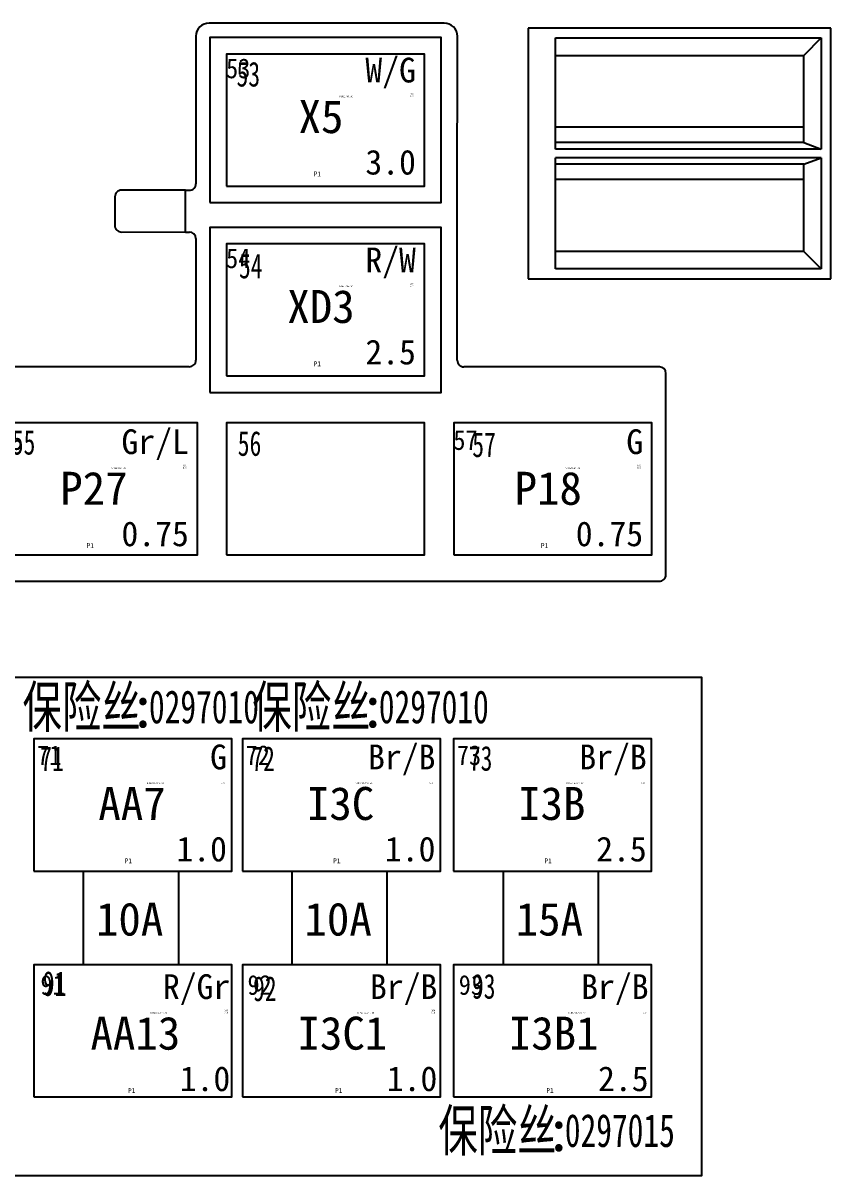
# Model space of a CAD drawing. Header units: millimetres. Extents: x -2653 to 6698, y -4403 to -42.
# Drawn here: x -1206.2 to -1157.3, y -825.2 to -755.3 of the extents above; entities that cross this region are included whole.
import ezdxf
from ezdxf.enums import TextEntityAlignment as Align

# ---------------------------------------------------------------- set-up
doc = ezdxf.new("R2010")
doc.units = ezdxf.units.MM
doc.header["$MEASUREMENT"] = 0
for name, color, linetype in [('文字', 3, 'Continuous'), ('轮廓线', 7, 'Continuous'), ('附件-供应商', 43, 'Continuous'), ('附件-名称', 53, 'Continuous'), ('附件-数量', 21, 'Continuous'), ('附件-编码', 52, 'Continuous')]:
    doc.layers.add(name, color=color, linetype=linetype)
for name, color, linetype, plot in [('附件-不打印', 2, 'Continuous', False), ('隐藏-剥皮长度', 2, 'Continuous', False), ('隐藏-加余量', 1, 'Continuous', False), ('隐藏-备注', 1, 'Continuous', False), ('隐藏-孔位', 1, 'Continuous', False), ('隐藏-对应端子', 2, 'Continuous', False), ('隐藏-规格', 1, 'Continuous', False), ('隐藏-辅助信息', 3, 'Continuous', False), ('隐藏-防水栓', 2, 'Continuous', False)]:
    doc.layers.add(name, color=color, linetype=linetype, plot=plot)
doc.styles.add('CL', font='', dxfattribs={"height": 2})
doc.styles.get("Standard").update_dxf_attribs({"font": 'txt', "bigfont": 'gbcbig.shx'})
doc.styles.add('灯泡', font='', dxfattribs={"width": 0.7})
doc.styles.get('CL').set_extended_font_data('SimSun')
doc.styles.get('灯泡').set_extended_font_data('NSimSun')

# ---------------------------------------------------------------- blocks, each defined once
blk = doc.blocks.new('BX22012-1成')
at = {"color": 0, "lineweight": -3, "ltscale": 0.0792}
blk.add_line((1050.342, 145.901), (1047.174, 145.899), dxfattribs=at)
at = {"color": 0, "lineweight": -3, "ltscale": 0.198}
blk.add_line((1058.262, 145.898), (1050.342, 145.901), dxfattribs=at)
at = {"color": 0, "lineweight": -3, "ltscale": 0.079195}
blk.add_line((1061.43, 145.894), (1058.262, 145.898), dxfattribs=at)
at = {"color": 0, "lineweight": -3, "ltscale": 0.458701}
for p, q in [((1084.861, 145.595), (1066.513, 145.595)), ((1066.513, 130.415), (1084.861, 130.415))]:
    blk.add_line(p, q, dxfattribs=at)
at = {"color": 0, "lineweight": -3, "ltscale": 0.3795}
for p, q in [((1066.513, 145.595), (1066.513, 130.415)), ((1084.861, 130.415), (1084.861, 145.595))]:
    blk.add_line(p, q, dxfattribs=at)
at = {"color": 0, "lineweight": -3, "ltscale": 0.189884}
blk.add_line((1046.382, 145.108), (1046.379, 136.971), dxfattribs=at)
at = {"color": 0, "lineweight": -3, "ltscale": 0.249284}
blk.add_line((1062.218, 134.59), (1062.222, 145.102), dxfattribs=at)
at = {"color": 0, "lineweight": -3, "ltscale": 0.402601}
for p, q in [((1068.163, 145.001), (1084.267, 145.001)), ((1084.267, 138.269), (1068.163, 138.269)), ((1084.267, 137.741), (1068.163, 137.741)), ((1084.267, 131.009), (1068.163, 131.009))]:
    blk.add_line(p, q, dxfattribs=at)
at = {"color": 0, "lineweight": -3, "ltscale": 0.168301}
for p, q in [((1068.163, 138.269), (1068.163, 145.001)), ((1084.267, 145.001), (1084.267, 138.269)), ((1068.163, 131.009), (1068.163, 137.741)), ((1084.267, 137.741), (1084.267, 131.009))]:
    blk.add_line(p, q, dxfattribs=at)
at = {"color": 0, "lineweight": -3, "ltscale": 0.037336}
blk.add_line((1084.267, 145.001), (1083.211, 143.945), dxfattribs=at)
at = {"color": 0, "lineweight": -3, "ltscale": 0.376201}
for p, q in [((1068.163, 143.945), (1083.211, 143.945)), ((1083.211, 139.589), (1068.163, 139.589)), ((1083.211, 138.665), (1068.163, 138.665)), ((1083.211, 137.345), (1068.163, 137.345)), ((1083.211, 136.421), (1068.163, 136.421)), ((1083.211, 132.065), (1068.163, 132.065))]:
    blk.add_line(p, q, dxfattribs=at)
at = {"color": 0, "lineweight": -3, "ltscale": 0.132}
for p, q in [((1083.211, 138.665), (1083.211, 143.945)), ((1083.211, 132.065), (1083.211, 137.345))]:
    blk.add_line(p, q, dxfattribs=at)
at = {"color": 0, "lineweight": -3, "ltscale": 0.028195}
for p, q in [((1083.211, 138.665), (1084.267, 138.269)), ((1083.211, 137.345), (1084.267, 137.741))]:
    blk.add_line(p, q, dxfattribs=at)
at = {"color": 0, "lineweight": -3, "ltscale": 0.019995}
blk.add_line((1046.379, 136.971), (1046.379, 136.171), dxfattribs=at)
at = {"color": 0, "lineweight": -3, "ltscale": 0.09702}
blk.add_line((1045.745, 135.775), (1041.864, 135.777), dxfattribs=at)
at = {"color": 0, "lineweight": -3, "ltscale": 0.063359}
blk.add_line((1045.744, 133.246), (1045.745, 135.781), dxfattribs=at)
at = {"color": 0, "lineweight": -3, "ltscale": 0.005941}
for p, q in [((1045.745, 135.775), (1045.983, 135.775)), ((1045.744, 133.244), (1045.982, 133.241))]:
    blk.add_line(p, q, dxfattribs=at)
at = {"color": 0, "lineweight": -3, "ltscale": 0.043559}
blk.add_line((1041.468, 135.381), (1041.467, 133.638), dxfattribs=at)
at = {"color": 0, "lineweight": -3, "ltscale": 0.227895}
blk.add_line((1062.215, 125.474), (1062.218, 134.59), dxfattribs=at)
at = {"color": 0, "lineweight": -3, "ltscale": 0.097021}
blk.add_line((1041.863, 133.242), (1045.744, 133.246), dxfattribs=at)
at = {"color": 0, "lineweight": -3, "ltscale": 0.184138}
blk.add_line((1046.378, 132.845), (1046.375, 125.479), dxfattribs=at)
at = {"color": 0, "lineweight": -3, "ltscale": 0.037335}
blk.add_line((1084.267, 131.009), (1083.211, 132.065), dxfattribs=at)
at = {"color": 0, "lineweight": -3, "ltscale": 0.06732}
blk.add_line((1045.979, 125.083), (1043.286, 125.084), dxfattribs=at)
at = {"color": 0, "lineweight": -3, "ltscale": 0.134639}
blk.add_line((1074.465, 125.076), (1062.611, 125.077), dxfattribs=at)
at = {"color": 0, "lineweight": -3}
blk.add_line((1034.198, 112.095), (1074.474, 112.087), dxfattribs=at)
for points in [[(1048.232, 136.026), (1060.232, 136.026), (1060.232, 144.026), (1048.232, 144.026)], [(1048.232, 124.526), (1060.232, 124.526), (1060.232, 132.526), (1048.232, 132.526)], [(1034.472, 113.694), (1046.472, 113.694), (1046.472, 121.694), (1034.472, 121.694)], [(1048.232, 113.694), (1060.232, 113.694), (1060.232, 121.694), (1048.232, 121.694)], [(1062.004, 113.694), (1074.004, 113.694), (1074.004, 121.694), (1062.004, 121.694)], [(1036.559, 94.536), (1048.559, 94.536), (1048.559, 102.536), (1036.559, 102.536)], [(1049.195, 94.536), (1061.195, 94.536), (1061.195, 102.536), (1049.195, 102.536)], [(1061.996, 94.536), (1073.996, 94.536), (1073.996, 102.536), (1061.996, 102.536)], [(1036.559, 80.863), (1048.559, 80.863), (1048.559, 88.863), (1036.559, 88.863)], [(1049.195, 80.863), (1061.195, 80.863), (1061.195, 88.863), (1049.195, 88.863)], [(1061.996, 80.863), (1073.996, 80.863), (1073.996, 88.863), (1061.996, 88.863)]]:
    blk.add_lwpolyline(points, close=True, dxfattribs=at)
for points in [[(1039.571, 88.863), (1039.571, 94.536)], [(1045.319, 94.536), (1045.319, 88.863)], [(1052.207, 88.863), (1052.207, 94.536)], [(1057.955, 94.536), (1057.955, 88.863)], [(1065.009, 88.863), (1065.009, 94.536)], [(1070.757, 94.536), (1070.757, 88.863)]]:
    blk.add_lwpolyline(points, dxfattribs=at)
for centre, radius, start, end in [((1047.174, 145.107), 0.792, 89.98037, 179.98038), ((1061.43, 145.102), 0.792, 359.98039, 89.99397), ((1041.864, 135.381), 0.396, 89.98037, 179.98038), ((1045.983, 136.171), 0.396, 269.98038, 359.98039), ((1041.863, 133.638), 0.396, 179.98038, 269.98038), ((1045.982, 132.845), 0.396, 359.98039, 89.98037), ((1045.979, 125.479), 0.396, 269.98038, 359.98039), ((1062.611, 125.473), 0.396, 179.98038, 269.98038), ((1074.465, 124.68), 0.396, 359.98039, 89.98037), ((1074.461, 112.483), 0.396, 269.98038, 359.98039)]:
    blk.add_arc(centre, radius, start, end, dxfattribs=at)
at = {"layer": '轮廓线', "color": 0, "lineweight": -3}
for p, q in [((1045.979, 125.083), (1034.174, 125.083)), ((1074.857, 112.483), (1074.861, 124.68))]:
    blk.add_line(p, q, dxfattribs=at)
for points in [[(1047.232, 135.026), (1061.232, 135.026), (1061.232, 145.026), (1047.232, 145.026)], [(1047.232, 123.526), (1061.232, 123.526), (1061.232, 133.526), (1047.232, 133.526)], [(906.231, 106.288), (1077.008, 106.288), (1077.008, 76.066), (906.231, 76.066)]]:
    blk.add_lwpolyline(points, close=True, dxfattribs=at)
at = {"color": 0, "lineweight": -3, "char_height": 1.5, "width": 3.6791, "attachment_point": 1, "style": '灯泡'}
for s, insert in [('53', (1048.84, 143.555)), ('54', (1048.988, 131.936)), ('55', (1035.221, 121.26)), ('56', (1048.914, 121.186)), ('57', (1063.126, 121.112)), ('71', (1036.942, 102.088)), ('72', (1049.736, 102.088)), ('73', (1062.918, 102.114)), ('91', (1037.099, 88.471)), ('92', (1049.84, 88.158)), ('93', (1063.105, 88.303))]:
    blk.add_mtext(s, dxfattribs=dict(at, insert=insert))
blk = doc.blocks.new('电线2')
at = {"layer": '轮廓线', "color": 7, "style": 'CL', "flags": 4}
for tag, p in [('颜色', (5.879, 2.803)), ('线径', (5.879, -2.776))]:
    blk.add_attdef(tag, text='', height=1.5, dxfattribs=at).set_placement(p, align=Align.MIDDLE_RIGHT)
blk.add_attdef('线号', text='', height=2, dxfattribs=at).set_placement((0.127, -0.016), align=Align.MIDDLE_CENTER)
at = {"layer": '隐藏-剥皮长度', "color": 2, "style": 'CL', "width": 0.9, "flags": 4}
blk.add_attdef('剥皮', text='', height=0.1, dxfattribs=at).set_placement((5.742, 1.222), align=Align.MIDDLE_RIGHT)
at = {"layer": '隐藏-加余量', "color": 1, "style": 'CL', "width": 0.9, "flags": 4}
blk.add_attdef('加余量', text='', height=0.1, dxfattribs=at).set_placement((5.742, 1.362), align=Align.MIDDLE_RIGHT)
at = {"layer": '隐藏-备注', "color": 1, "style": 'CL', "width": 0.9, "flags": 5}
blk.add_attdef('备注', text='', height=0.1, dxfattribs=at).set_placement((3.704, -1.38), align=Align.MIDDLE_CENTER)
at = {"layer": '隐藏-孔位', "color": 6, "style": 'CL', "width": 0.9, "flags": 4}
blk.add_attdef('孔位', text='', height=1.2, dxfattribs=at).set_placement((-5.625, 2.907), align=Align.MIDDLE_LEFT)
at = {"layer": '隐藏-对应端子', "color": 2, "style": 'CL', "width": 0.9, "flags": 4}
blk.add_attdef('对应簧片', text='', height=0.1, dxfattribs=at).set_placement((2.055, 1.208), align=Align.MIDDLE_RIGHT)
at = {"layer": '隐藏-规格', "color": 1, "style": 'CL', "width": 0.9, "flags": 5}
blk.add_attdef('规格', text='', height=0.2, dxfattribs=at).set_placement((5.742, -1.391), align=Align.MIDDLE_RIGHT)
at = {"layer": '隐藏-辅助信息', "color": 2, "style": 'CL', "width": 0.9, "flags": 5}
for tag, p in [('辅助', (3.704, 1.511)), ('标识管', (3.704, -1.138))]:
    blk.add_attdef(tag, text='', height=0.1, dxfattribs=at).set_placement(p, align=Align.MIDDLE_CENTER)
at = {"layer": '隐藏-辅助信息', "color": 3, "style": 'CL', "width": 0.9, "flags": 5}
for tag, p in [('编码', (3.704, 1.37)), ('供方编码', (3.704, 1.236))]:
    blk.add_attdef(tag, text='', height=0.1, dxfattribs=at).set_placement(p, align=Align.MIDDLE_CENTER)
for tag, p in [('线种', (2.055, -1.261)), ('工位', (2.055, -1.38))]:
    blk.add_attdef(tag, text='', height=0.1, dxfattribs=at).set_placement(p, align=Align.MIDDLE_RIGHT)
at = {"layer": '隐藏-辅助信息', "color": 1, "style": 'CL', "width": 0.9, "flags": 5}
blk.add_attdef('选项', text='', height=0.1, dxfattribs=at).set_placement((3.704, -1.261), align=Align.MIDDLE_CENTER)
at = {"layer": '隐藏-辅助信息', "color": 4, "style": 'CL', "width": 0.9, "flags": 4}
blk.add_attdef('位置', text='', height=0.3, dxfattribs=at).set_placement((-0.094, -3.491), align=Align.MIDDLE_CENTER)
at = {"layer": '隐藏-防水栓', "color": 2, "style": 'CL', "width": 0.9, "flags": 4}
blk.add_attdef('防水栓', text='', height=0.1, dxfattribs=at).set_placement((2.055, 1.362), align=Align.MIDDLE_RIGHT)
blk = doc.blocks.new('附件')
at = {"layer": '文字', "color": 3, "style": 'CL'}
blk.add_text(':', height=2.5, dxfattribs=at).set_placement((-3.788, -0.382), align=Align.MIDDLE_CENTER)
at = {"layer": '附件-不打印', "color": 3, "style": 'CL', "width": 0.7, "flags": 5}
for tag, p in [('范围', (-8.485, -1.318)), ('工位', (-6.896, -1.318)), ('位置', (-5.306, -1.318)), ('供方编码', (-8.485, -1.616))]:
    blk.add_attdef(tag, text='', height=0.2, dxfattribs=at).set_placement(p, align=Align.MIDDLE_CENTER)
at = {"layer": '附件-不打印', "color": 1, "style": 'CL'}
for tag, width, flags, p in [('单位', 0.6, 1, (-3.717, -1.318)), ('选项', 0.7, 13, (-6.896, -1.616)), ('备注', 0.7, 5, (-5.306, -1.616)), ('规格', 0.7, 5, (-3.717, -1.616))]:
    blk.add_attdef(tag, text='', height=0.2, dxfattribs=dict(at, width=width, flags=flags)).set_placement(p, align=Align.MIDDLE_CENTER)
at = {"layer": '附件-供应商', "color": 3, "style": 'CL', "width": 0.7, "flags": 8}
blk.add_attdef('供应商', text='', height=2.5, dxfattribs=at).set_placement((-13.399, -0.419), align=Align.MIDDLE_RIGHT)
at = {"layer": '附件-名称', "color": 3, "style": 'CL', "width": 0.7, "flags": 4}
blk.add_attdef('名称', text='', height=2.5, dxfattribs=at).set_placement((-3.92, -0.382), align=Align.MIDDLE_RIGHT)
at = {"layer": '附件-数量', "color": 2, "style": 'CL', "width": 0.7, "flags": 2}
blk.add_attdef('*', text='', height=1, dxfattribs=at).set_placement((15.719, -0.382), align=Align.MIDDLE_CENTER)
at = {"layer": '附件-数量', "color": 2, "style": 'CL', "width": 0.7, "flags": 4}
blk.add_attdef('数量', text='', height=1.2, dxfattribs=at).set_placement((16.072, -0.382), align=Align.MIDDLE_LEFT)
at = {"layer": '附件-编码', "color": 2, "style": 'CL', "width": 0.7, "flags": 4}
blk.add_attdef('编码', text='', height=2.5, dxfattribs=at).set_placement((-3.651, -0.382), align=Align.MIDDLE_LEFT)

msp = doc.modelspace()

# ---------------------------------------------------------------- block references
msp.add_blockref('BX22012-1成', (-2242.141, -901.243))
at = {"lineweight": -3}
ref = msp.add_blockref('电线2', (-1188.31, -760.994), dxfattribs=at)
ref.add_attrib('线号', 'X5', dxfattribs={"layer": '轮廓线', "color": 7, "height": 2, "style": 'CL'}).set_placement((-1188.183, -761.01), align=Align.MIDDLE_CENTER)
ref.add_attrib('线径', '3.0', dxfattribs={"layer": '轮廓线', "color": 7, "height": 1.5, "style": 'CL'}).set_placement((-1182.432, -763.77), align=Align.MIDDLE_RIGHT)
ref.add_attrib('颜色', 'W/G', dxfattribs={"layer": '轮廓线', "color": 7, "height": 1.5, "style": 'CL'}).set_placement((-1182.432, -758.191), align=Align.MIDDLE_RIGHT)
ref.add_attrib('孔位', '53', dxfattribs={"layer": '隐藏-孔位', "color": 6, "height": 1.2, "style": 'CL', "width": 0.9}).set_placement((-1193.935, -758.087), align=Align.MIDDLE_LEFT)
ref.add_attrib('剥皮', '5.0', dxfattribs={"layer": '隐藏-剥皮长度', "color": 2, "height": 0.1, "style": 'CL', "width": 0.9}).set_placement((-1182.569, -759.772), align=Align.MIDDLE_RIGHT)
ref.add_attrib('对应簧片', 'DJ621-W6.3C', dxfattribs={"layer": '隐藏-对应端子', "color": 2, "height": 0.1, "style": 'CL', "width": 0.9}).set_placement((-1186.255, -759.786), align=Align.MIDDLE_RIGHT)
ref.add_attrib('加余量', '100', dxfattribs={"layer": '隐藏-加余量', "color": 1, "height": 0.1, "style": 'CL', "width": 0.9}).set_placement((-1182.569, -759.632), align=Align.MIDDLE_RIGHT)
ref.add_attrib('位置', 'P1', dxfattribs={"layer": '隐藏-辅助信息', "color": 4, "height": 0.3, "style": 'CL', "width": 0.9}).set_placement((-1188.405, -764.484), align=Align.MIDDLE_CENTER)
ref = msp.add_blockref('电线2', (-1188.31, -772.494), dxfattribs=at)
ref.add_attrib('线号', 'XD3', dxfattribs={"layer": '轮廓线', "color": 7, "height": 2, "style": 'CL'}).set_placement((-1188.183, -772.51), align=Align.MIDDLE_CENTER)
ref.add_attrib('线径', '2.5', dxfattribs={"layer": '轮廓线', "color": 7, "height": 1.5, "style": 'CL'}).set_placement((-1182.432, -775.27), align=Align.MIDDLE_RIGHT)
ref.add_attrib('颜色', 'R/W', dxfattribs={"layer": '轮廓线', "color": 7, "height": 1.5, "style": 'CL'}).set_placement((-1182.432, -769.69), align=Align.MIDDLE_RIGHT)
ref.add_attrib('孔位', '54', dxfattribs={"layer": '隐藏-孔位', "color": 6, "height": 1.2, "style": 'CL', "width": 0.9}).set_placement((-1193.935, -769.587), align=Align.MIDDLE_LEFT)
ref.add_attrib('剥皮', '5.0', dxfattribs={"layer": '隐藏-剥皮长度', "color": 2, "height": 0.1, "style": 'CL', "width": 0.9}).set_placement((-1182.569, -771.272), align=Align.MIDDLE_RIGHT)
ref.add_attrib('对应簧片', 'DJ621-W6.3C', dxfattribs={"layer": '隐藏-对应端子', "color": 2, "height": 0.1, "style": 'CL', "width": 0.9}).set_placement((-1186.255, -771.286), align=Align.MIDDLE_RIGHT)
ref.add_attrib('加余量', '100', dxfattribs={"layer": '隐藏-加余量', "color": 1, "height": 0.1, "style": 'CL', "width": 0.9}).set_placement((-1182.569, -771.132), align=Align.MIDDLE_RIGHT)
ref.add_attrib('位置', 'P1', dxfattribs={"layer": '隐藏-辅助信息', "color": 4, "height": 0.3, "style": 'CL', "width": 0.9}).set_placement((-1188.405, -775.984), align=Align.MIDDLE_CENTER)
ref = msp.add_blockref('电线2', (-1202.071, -783.506), dxfattribs=at)
ref.add_attrib('线号', 'P27', dxfattribs={"layer": '轮廓线', "color": 7, "height": 2, "style": 'CL'}).set_placement((-1201.944, -783.522), align=Align.MIDDLE_CENTER)
ref.add_attrib('线径', '0.75', dxfattribs={"layer": '轮廓线', "color": 7, "height": 1.5, "style": 'CL'}).set_placement((-1196.192, -786.281), align=Align.MIDDLE_RIGHT)
ref.add_attrib('颜色', 'Gr/L', dxfattribs={"layer": '轮廓线', "color": 7, "height": 1.5, "style": 'CL'}).set_placement((-1196.192, -780.702), align=Align.MIDDLE_RIGHT)
ref.add_attrib('孔位', '55', dxfattribs={"layer": '隐藏-孔位', "color": 6, "height": 1.2, "style": 'CL', "width": 0.9}).set_placement((-1207.695, -780.599), align=Align.MIDDLE_LEFT)
ref.add_attrib('剥皮', '5.0', dxfattribs={"layer": '隐藏-剥皮长度', "color": 2, "height": 0.1, "style": 'CL', "width": 0.9}).set_placement((-1196.329, -782.284), align=Align.MIDDLE_RIGHT)
ref.add_attrib('对应簧片', 'SDJ623-W4.8A', dxfattribs={"layer": '隐藏-对应端子', "color": 2, "height": 0.1, "style": 'CL', "width": 0.9}).set_placement((-1200.015, -782.297), align=Align.MIDDLE_RIGHT)
ref.add_attrib('加余量', '100', dxfattribs={"layer": '隐藏-加余量', "color": 1, "height": 0.1, "style": 'CL', "width": 0.9}).set_placement((-1196.329, -782.144), align=Align.MIDDLE_RIGHT)
ref.add_attrib('位置', 'P1', dxfattribs={"layer": '隐藏-辅助信息', "color": 4, "height": 0.3, "style": 'CL', "width": 0.9}).set_placement((-1202.165, -786.996), align=Align.MIDDLE_CENTER)
ref = msp.add_blockref('电线2', (-1174.539, -783.506), dxfattribs=at)
ref.add_attrib('线号', 'P18', dxfattribs={"layer": '轮廓线', "color": 7, "height": 2, "style": 'CL'}).set_placement((-1174.412, -783.522), align=Align.MIDDLE_CENTER)
ref.add_attrib('线径', '0.75', dxfattribs={"layer": '轮廓线', "color": 7, "height": 1.5, "style": 'CL'}).set_placement((-1168.66, -786.281), align=Align.MIDDLE_RIGHT)
ref.add_attrib('颜色', 'G', dxfattribs={"layer": '轮廓线', "color": 7, "height": 1.5, "style": 'CL'}).set_placement((-1168.66, -780.702), align=Align.MIDDLE_RIGHT)
ref.add_attrib('孔位', '57', dxfattribs={"layer": '隐藏-孔位', "color": 6, "height": 1.2, "style": 'CL', "width": 0.9}).set_placement((-1180.163, -780.599), align=Align.MIDDLE_LEFT)
ref.add_attrib('剥皮', '5.0', dxfattribs={"layer": '隐藏-剥皮长度', "color": 2, "height": 0.1, "style": 'CL', "width": 0.9}).set_placement((-1168.797, -782.284), align=Align.MIDDLE_RIGHT)
ref.add_attrib('对应簧片', 'SDJ623-W4.8A', dxfattribs={"layer": '隐藏-对应端子', "color": 2, "height": 0.1, "style": 'CL', "width": 0.9}).set_placement((-1172.483, -782.297), align=Align.MIDDLE_RIGHT)
ref.add_attrib('加余量', '100', dxfattribs={"layer": '隐藏-加余量', "color": 1, "height": 0.1, "style": 'CL', "width": 0.9}).set_placement((-1168.797, -782.144), align=Align.MIDDLE_RIGHT)
ref.add_attrib('位置', 'P1', dxfattribs={"layer": '隐藏-辅助信息', "color": 4, "height": 0.3, "style": 'CL', "width": 0.9}).set_placement((-1174.633, -786.996), align=Align.MIDDLE_CENTER)
ref = msp.add_blockref('附件', (-1195.185, -796.378))
ref.add_attrib('名称', '保险丝', dxfattribs={"layer": '附件-名称', "color": 3, "height": 2.5, "style": 'CL', "width": 0.7, "flags": 4}).set_placement((-1199.109, -796.76), align=Align.MIDDLE_RIGHT)
ref.add_attrib('编码', '0297010', dxfattribs={"layer": '附件-编码', "color": 2, "height": 2, "style": 'CL', "width": 0.7, "flags": 4}).set_placement((-1198.609, -796.76), align=Align.MIDDLE_LEFT)
ref = msp.add_blockref('附件', (-1181.255, -796.377))
ref.add_attrib('名称', '保险丝', dxfattribs={"layer": '附件-名称', "color": 3, "height": 2.5, "style": 'CL', "width": 0.7, "flags": 4}).set_placement((-1185.179, -796.759), align=Align.MIDDLE_RIGHT)
ref.add_attrib('编码', '0297010', dxfattribs={"layer": '附件-编码', "color": 2, "height": 2, "style": 'CL', "width": 0.7, "flags": 4}).set_placement((-1184.679, -796.759), align=Align.MIDDLE_LEFT)
ref = msp.add_blockref('电线2', (-1199.761, -802.599), dxfattribs=at)
ref.add_attrib('线号', 'AA7', dxfattribs={"layer": '轮廓线', "color": 7, "height": 2, "style": 'CL'}).set_placement((-1199.634, -802.616), align=Align.MIDDLE_CENTER)
ref.add_attrib('线径', '1.0', dxfattribs={"layer": '轮廓线', "color": 7, "height": 1.5, "style": 'CL'}).set_placement((-1193.883, -805.375), align=Align.MIDDLE_RIGHT)
ref.add_attrib('颜色', 'G', dxfattribs={"layer": '轮廓线', "color": 7, "height": 1.5, "style": 'CL'}).set_placement((-1193.883, -799.796), align=Align.MIDDLE_RIGHT)
ref.add_attrib('孔位', '71', dxfattribs={"layer": '隐藏-孔位', "color": 6, "height": 1.2, "style": 'CL', "width": 0.9}).set_placement((-1205.386, -799.692), align=Align.MIDDLE_LEFT)
ref.add_attrib('剥皮', '5.0', dxfattribs={"layer": '隐藏-剥皮长度', "color": 2, "height": 0.1, "style": 'CL', "width": 0.9}).set_placement((-1194.019, -801.378), align=Align.MIDDLE_RIGHT)
ref.add_attrib('对应簧片', 'DJB621A-5*0.6A', dxfattribs={"layer": '隐藏-对应端子', "color": 2, "height": 0.1, "style": 'CL', "width": 0.9}).set_placement((-1197.706, -801.391), align=Align.MIDDLE_RIGHT)
ref.add_attrib('位置', 'P1', dxfattribs={"layer": '隐藏-辅助信息', "color": 4, "height": 0.3, "style": 'CL', "width": 0.9}).set_placement((-1199.856, -806.09), align=Align.MIDDLE_CENTER)
ref = msp.add_blockref('电线2', (-1187.125, -802.599), dxfattribs=at)
ref.add_attrib('线号', 'I3C', dxfattribs={"layer": '轮廓线', "color": 7, "height": 2, "style": 'CL'}).set_placement((-1186.998, -802.616), align=Align.MIDDLE_CENTER)
ref.add_attrib('线径', '1.0', dxfattribs={"layer": '轮廓线', "color": 7, "height": 1.5, "style": 'CL'}).set_placement((-1181.247, -805.375), align=Align.MIDDLE_RIGHT)
ref.add_attrib('颜色', 'Br/B', dxfattribs={"layer": '轮廓线', "color": 7, "height": 1.5, "style": 'CL'}).set_placement((-1181.247, -799.796), align=Align.MIDDLE_RIGHT)
ref.add_attrib('孔位', '72', dxfattribs={"layer": '隐藏-孔位', "color": 6, "height": 1.2, "style": 'CL', "width": 0.9}).set_placement((-1192.75, -799.692), align=Align.MIDDLE_LEFT)
ref.add_attrib('剥皮', '5.0', dxfattribs={"layer": '隐藏-剥皮长度', "color": 2, "height": 0.1, "style": 'CL', "width": 0.9}).set_placement((-1181.383, -801.378), align=Align.MIDDLE_RIGHT)
ref.add_attrib('对应簧片', 'DJB621A-5*0.6A', dxfattribs={"layer": '隐藏-对应端子', "color": 2, "height": 0.1, "style": 'CL', "width": 0.9}).set_placement((-1185.07, -801.391), align=Align.MIDDLE_RIGHT)
ref.add_attrib('位置', 'P1', dxfattribs={"layer": '隐藏-辅助信息', "color": 4, "height": 0.3, "style": 'CL', "width": 0.9}).set_placement((-1187.22, -806.09), align=Align.MIDDLE_CENTER)
ref = msp.add_blockref('电线2', (-1174.324, -802.599), dxfattribs=at)
ref.add_attrib('线号', 'I3B', dxfattribs={"layer": '轮廓线', "color": 7, "height": 2, "style": 'CL'}).set_placement((-1174.197, -802.616), align=Align.MIDDLE_CENTER)
ref.add_attrib('线径', '2.5', dxfattribs={"layer": '轮廓线', "color": 7, "height": 1.5, "style": 'CL'}).set_placement((-1168.445, -805.375), align=Align.MIDDLE_RIGHT)
ref.add_attrib('颜色', 'Br/B', dxfattribs={"layer": '轮廓线', "color": 7, "height": 1.5, "style": 'CL'}).set_placement((-1168.445, -799.796), align=Align.MIDDLE_RIGHT)
ref.add_attrib('孔位', '73', dxfattribs={"layer": '隐藏-孔位', "color": 6, "height": 1.2, "style": 'CL', "width": 0.9}).set_placement((-1179.948, -799.692), align=Align.MIDDLE_LEFT)
ref.add_attrib('剥皮', '5.0', dxfattribs={"layer": '隐藏-剥皮长度', "color": 2, "height": 0.1, "style": 'CL', "width": 0.9}).set_placement((-1168.582, -801.378), align=Align.MIDDLE_RIGHT)
ref.add_attrib('对应簧片', 'DJB621A-5*0.6C', dxfattribs={"layer": '隐藏-对应端子', "color": 2, "height": 0.1, "style": 'CL', "width": 0.9}).set_placement((-1172.268, -801.391), align=Align.MIDDLE_RIGHT)
ref.add_attrib('位置', 'P1', dxfattribs={"layer": '隐藏-辅助信息', "color": 4, "height": 0.3, "style": 'CL', "width": 0.9}).set_placement((-1174.418, -806.09), align=Align.MIDDLE_CENTER)
ref = msp.add_blockref('电线2', (-1199.558, -816.512), dxfattribs=at)
ref.add_attrib('线号', 'AA13', dxfattribs={"layer": '轮廓线', "color": 7, "height": 2, "style": 'CL'}).set_placement((-1199.431, -816.529), align=Align.MIDDLE_CENTER)
ref.add_attrib('线径', '1.0', dxfattribs={"layer": '轮廓线', "color": 7, "height": 1.5, "style": 'CL'}).set_placement((-1193.68, -819.288), align=Align.MIDDLE_RIGHT)
ref.add_attrib('颜色', 'R/Gr', dxfattribs={"layer": '轮廓线', "color": 7, "height": 1.5, "style": 'CL'}).set_placement((-1193.68, -813.709), align=Align.MIDDLE_RIGHT)
ref.add_attrib('孔位', '91', dxfattribs={"layer": '隐藏-孔位', "color": 6, "height": 1.2, "style": 'CL', "width": 0.9}).set_placement((-1205.183, -813.606), align=Align.MIDDLE_LEFT)
ref.add_attrib('剥皮', '5.0', dxfattribs={"layer": '隐藏-剥皮长度', "color": 2, "height": 0.1, "style": 'CL', "width": 0.9}).set_placement((-1193.817, -815.291), align=Align.MIDDLE_RIGHT)
ref.add_attrib('对应簧片', 'DJB621A-5*0.6A', dxfattribs={"layer": '隐藏-对应端子', "color": 2, "height": 0.1, "style": 'CL', "width": 0.9}).set_placement((-1197.503, -815.304), align=Align.MIDDLE_RIGHT)
ref.add_attrib('加余量', '100', dxfattribs={"layer": '隐藏-加余量', "color": 1, "height": 0.1, "style": 'CL', "width": 0.9}).set_placement((-1193.817, -815.151), align=Align.MIDDLE_RIGHT)
ref.add_attrib('位置', 'P1', dxfattribs={"layer": '隐藏-辅助信息', "color": 4, "height": 0.3, "style": 'CL', "width": 0.9}).set_placement((-1199.653, -820.003), align=Align.MIDDLE_CENTER)
ref = msp.add_blockref('电线2', (-1187.012, -816.512), dxfattribs=at)
ref.add_attrib('线号', 'I3C1', dxfattribs={"layer": '轮廓线', "color": 7, "height": 2, "style": 'CL'}).set_placement((-1186.885, -816.529), align=Align.MIDDLE_CENTER)
ref.add_attrib('线径', '1.0', dxfattribs={"layer": '轮廓线', "color": 7, "height": 1.5, "style": 'CL'}).set_placement((-1181.133, -819.288), align=Align.MIDDLE_RIGHT)
ref.add_attrib('颜色', 'Br/B', dxfattribs={"layer": '轮廓线', "color": 7, "height": 1.5, "style": 'CL'}).set_placement((-1181.133, -813.709), align=Align.MIDDLE_RIGHT)
ref.add_attrib('孔位', '92', dxfattribs={"layer": '隐藏-孔位', "color": 6, "height": 1.2, "style": 'CL', "width": 0.9}).set_placement((-1192.637, -813.606), align=Align.MIDDLE_LEFT)
ref.add_attrib('剥皮', '5.0', dxfattribs={"layer": '隐藏-剥皮长度', "color": 2, "height": 0.1, "style": 'CL', "width": 0.9}).set_placement((-1181.27, -815.291), align=Align.MIDDLE_RIGHT)
ref.add_attrib('对应簧片', 'DJB621A-5*0.6A', dxfattribs={"layer": '隐藏-对应端子', "color": 2, "height": 0.1, "style": 'CL', "width": 0.9}).set_placement((-1184.956, -815.304), align=Align.MIDDLE_RIGHT)
ref.add_attrib('加余量', '100', dxfattribs={"layer": '隐藏-加余量', "color": 1, "height": 0.1, "style": 'CL', "width": 0.9}).set_placement((-1181.27, -815.151), align=Align.MIDDLE_RIGHT)
ref.add_attrib('位置', 'P1', dxfattribs={"layer": '隐藏-辅助信息', "color": 4, "height": 0.3, "style": 'CL', "width": 0.9}).set_placement((-1187.106, -820.003), align=Align.MIDDLE_CENTER)
ref = msp.add_blockref('电线2', (-1174.21, -816.512), dxfattribs=at)
ref.add_attrib('线号', 'I3B1', dxfattribs={"layer": '轮廓线', "color": 7, "height": 2, "style": 'CL'}).set_placement((-1174.083, -816.529), align=Align.MIDDLE_CENTER)
ref.add_attrib('线径', '2.5', dxfattribs={"layer": '轮廓线', "color": 7, "height": 1.5, "style": 'CL'}).set_placement((-1168.332, -819.288), align=Align.MIDDLE_RIGHT)
ref.add_attrib('颜色', 'Br/B', dxfattribs={"layer": '轮廓线', "color": 7, "height": 1.5, "style": 'CL'}).set_placement((-1168.332, -813.709), align=Align.MIDDLE_RIGHT)
ref.add_attrib('孔位', '93', dxfattribs={"layer": '隐藏-孔位', "color": 6, "height": 1.2, "style": 'CL', "width": 0.9}).set_placement((-1179.835, -813.606), align=Align.MIDDLE_LEFT)
ref.add_attrib('剥皮', '5.0', dxfattribs={"layer": '隐藏-剥皮长度', "color": 2, "height": 0.1, "style": 'CL', "width": 0.9}).set_placement((-1168.468, -815.291), align=Align.MIDDLE_RIGHT)
ref.add_attrib('对应簧片', 'DJB621A-5*0.6C', dxfattribs={"layer": '隐藏-对应端子', "color": 2, "height": 0.1, "style": 'CL', "width": 0.9}).set_placement((-1172.155, -815.304), align=Align.MIDDLE_RIGHT)
ref.add_attrib('位置', 'P1', dxfattribs={"layer": '隐藏-辅助信息', "color": 4, "height": 0.3, "style": 'CL', "width": 0.9}).set_placement((-1174.305, -820.003), align=Align.MIDDLE_CENTER)
ref = msp.add_blockref('附件', (-1169.983, -822.039))
ref.add_attrib('名称', '保险丝', dxfattribs={"layer": '附件-名称', "color": 3, "height": 2.5, "style": 'CL', "width": 0.7, "flags": 4}).set_placement((-1173.907, -822.422), align=Align.MIDDLE_RIGHT)
ref.add_attrib('编码', '0297015', dxfattribs={"layer": '附件-编码', "color": 2, "height": 2, "style": 'CL', "width": 0.7, "flags": 4}).set_placement((-1173.407, -822.422), align=Align.MIDDLE_LEFT)

# ---------------------------------------------------------------- texts
at = {"layer": '文字', "lineweight": -3, "char_height": 2, "width": 4.24005, "attachment_point": 1}
for s, insert in [('{\\fSimSun|b0|i0|c134|p2;10A}', (-1201.821, -808.618)), ('{\\fSimSun|b0|i0|c134|p2;10A}', (-1189.185, -808.618)), ('{\\fSimSun|b0|i0|c134|p2;15A}', (-1176.384, -808.618))]:
    msp.add_mtext(s, dxfattribs=dict(at, insert=insert))

doc.saveas('drawing.dxf')
